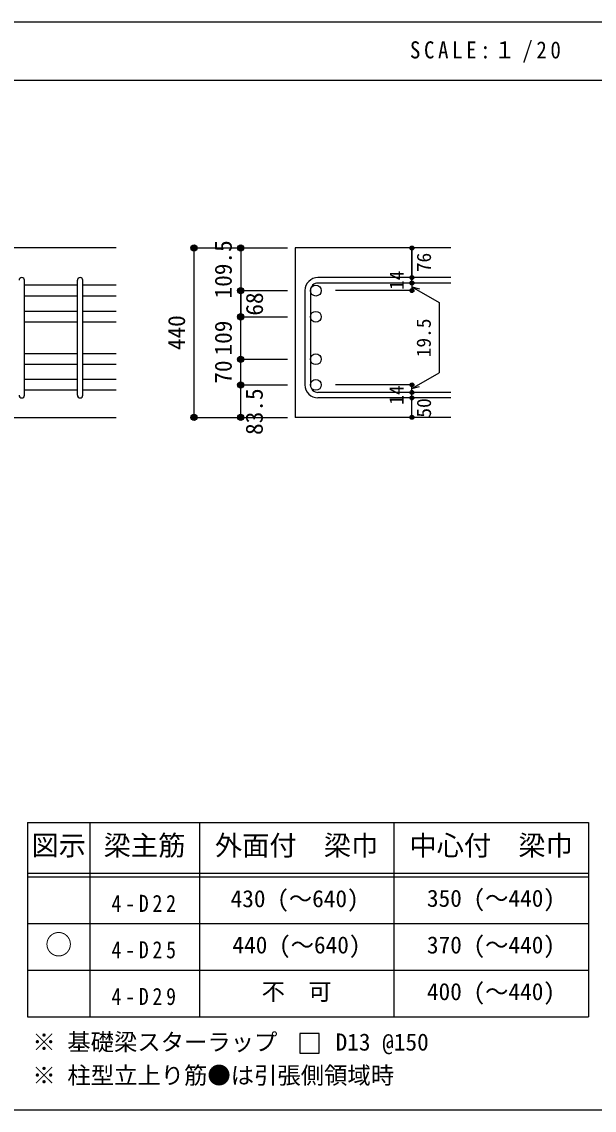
# Model space of a CAD drawing. Units: millimetres at full size, sheet at 1:20. Extents: x -3982 to 3969, y -2797 to 2801.
# Drawn here: x 950 to 2422, y 2 to 2801 of the extents above; entities that cross this region are included whole.
import ezdxf
from ezdxf.enums import TextEntityAlignment as Align

# ---------------------------------------------------------------- set-up
doc = ezdxf.new("R2010")
doc.units = ezdxf.units.MM
doc.header["$LTSCALE"] = 20
doc.header["$PDMODE"] = 32
doc.header["$PDSIZE"] = 10
for name, color, linetype in [('6-1_躯体線', 2, 'Continuous'), ('6-5_梁主筋', 7, 'Continuous'), ('6-6_S.T.P.', 7, 'Continuous'), ('6-7_文字', 7, 'Continuous'), ('6-D_寸法', 4, 'Continuous'), ('6-E_枠', 7, 'Continuous'), ('F-0_枠', 6, 'Continuous')]:
    doc.layers.add(name, color=color, linetype=linetype)
doc.styles.add('ＭＳ ゴシック', font='')
doc.styles.get('ＭＳ ゴシック').set_extended_font_data('MS Gothic')

msp = doc.modelspace()

# ---------------------------------------------------------------- linework, layer by layer
at = {"layer": '6-1_躯体線'}
for p, q in [((1193.29, 2219.12), (-56.71, 2219.12)), ((1653.29, 2219.12), (1653.29, 1783.62)), ((2053.29, 2219.12), (1653.29, 2219.12)), ((793.29, 1783.62), (1193.29, 1783.62)), ((2053.29, 1783.62), (1653.29, 1783.62))]:
    msp.add_line(p, q, dxfattribs=at)
at = {"layer": '6-5_梁主筋'}
for p, q in [((1093.29, 2123.51), (957.29, 2123.51)), ((1193.29, 2123.51), (1107.29, 2123.51)), ((1093.29, 2095.51), (957.29, 2095.51)), ((1193.29, 2095.51), (1107.29, 2095.51)), ((1093.29, 2056.12), (957.29, 2056.12)), ((1193.29, 2056.12), (1107.29, 2056.12)), ((1093.29, 2028.12), (957.29, 2028.12)), ((1193.29, 2028.12), (1107.29, 2028.12)), ((1093.29, 1947.12), (957.29, 1947.12)), ((1193.29, 1947.12), (1107.29, 1947.12)), ((1093.29, 1919.12), (957.29, 1919.12)), ((1193.29, 1919.12), (1107.29, 1919.12)), ((1093.29, 1881.12), (957.29, 1881.12)), ((1193.29, 1881.12), (1107.29, 1881.12)), ((1093.29, 1853.12), (957.29, 1853.12)), ((1193.29, 1853.12), (1107.29, 1853.12))]:
    msp.add_line(p, q, dxfattribs=at)
at = {"layer": '6-5_梁主筋', "color": 3}
for centre in [(1706.29, 2109.51), (1706.29, 2042.12), (1706.29, 1933.12), (1706.29, 1867.12)]:
    msp.add_circle(centre, 14, dxfattribs=at)
at = {"layer": '6-6_S.T.P.'}
for p, q in [((957.29, 1840.62), (957.29, 2136.01)), ((1093.29, 1840.62), (1093.29, 2136.01)), ((1107.29, 1840.62), (1107.29, 2136.01)), ((2053.29, 2143.01), (1711.79, 2143.01)), ((2053.29, 2129.01), (1711.79, 2129.01)), ((1678.29, 2109.51), (1678.29, 1867.12)), ((1692.29, 2109.51), (1692.29, 1867.12)), ((2053.29, 1847.62), (1711.79, 1847.62)), ((2053.29, 1833.62), (1711.79, 1833.62))]:
    msp.add_line(p, q, dxfattribs=at)
for centre, radius, start, end in [((950.29, 2136.01), 7, 0, 180), ((1100.29, 2136.01), 7, 0, 180), ((1711.79, 2109.51), 33.5, 90, 180), ((1711.79, 2109.51), 19.5, 90, 180), ((1711.79, 1867.12), 33.5, 180, 270), ((1711.79, 1867.12), 19.5, 180, 270), ((950.29, 1840.62), 7, 180, 0), ((1100.29, 1840.62), 7, 180, 0)]:
    msp.add_arc(centre, radius, start, end, dxfattribs=at)
at = {"layer": '6-7_文字'}
msp.add_lwpolyline([(1665.11, 148.88), (1715.11, 148.88), (1715.11, 198.88), (1665.11, 198.88)], close=True, dxfattribs=at)
at = {"layer": '6-D_寸法'}
for p, q in [((1393.29, 2219.12), (1513.29, 2219.12)), ((1393.29, 2219.12), (1513.29, 2219.12)), ((1393.29, 2219.12), (1513.29, 2219.12)), ((1393.29, 1783.62), (1393.29, 2219.12)), ((1513.29, 2219.12), (1633.29, 2219.12)), ((1513.29, 2219.12), (1633.29, 2219.12)), ((1513.29, 2219.12), (1513.29, 2109.51)), ((1513.29, 2219.12), (1633.29, 2219.12)), ((1953.29, 2129.01), (1953.29, 2143.01)), ((1953.29, 2129.01), (1953.29, 2109.51)), ((1513.29, 2109.51), (1633.29, 2109.51)), ((1513.29, 2109.51), (1513.29, 2042.12)), ((1953.29, 2109.51), (1757.2, 2109.51)), ((1953.29, 2119.26), (2023.35, 2078.81)), ((1953.29, 2119.26), (1972.61, 2114.09)), ((2023.35, 2078.81), (2023.35, 1897.82)), ((1513.29, 2042.12), (1633.29, 2042.12)), ((1513.29, 1867.12), (1513.29, 1933.12)), ((1513.29, 1933.12), (1633.29, 1933.12)), ((1953.29, 1857.37), (2023.35, 1897.82)), ((1513.29, 1867.12), (1633.29, 1867.12)), ((1513.29, 1783.62), (1513.29, 1867.12)), ((1513.29, 1867.12), (1633.29, 1867.12)), ((1953.29, 1867.12), (1757.2, 1867.12)), ((1953.29, 1847.62), (1953.29, 1867.12)), ((1953.29, 1857.37), (1972.61, 1862.55)), ((1953.29, 1833.62), (1953.29, 1847.62)), ((1953.29, 1783.62), (1953.29, 1833.62)), ((1393.29, 1783.62), (1513.29, 1783.62)), ((1513.29, 1783.62), (1633.29, 1783.62))]:
    msp.add_line(p, q, dxfattribs=at)
for points in [[(1953.29, 2143.01), (1953.29, 2219.12), (1953.29, 2143.01)], [(1513.29, 2042.12), (1513.29, 2109.51), (1633.29, 2109.51)], [(1513.29, 1933.12), (1513.29, 2042.12), (1633.29, 2042.12)]]:
    msp.add_lwpolyline(points, dxfattribs=at)
for centre, radius in [((1393.29, 2219.12), 8), ((1393.29, 2219.12), 7.2), ((1393.29, 2219.12), 6.4), ((1393.29, 2219.12), 5.6), ((1393.29, 2219.12), 4.8), ((1393.29, 2219.12), 4), ((1393.29, 2219.12), 3.2), ((1393.29, 2219.12), 2.4), ((1393.29, 2219.12), 1.6), ((1393.29, 2219.12), 0.8), ((1513.29, 2219.12), 8), ((1513.29, 2219.12), 7.2), ((1513.29, 2219.12), 6.4), ((1513.29, 2219.12), 5.6), ((1513.29, 2219.12), 4.8), ((1513.29, 2219.12), 4), ((1513.29, 2219.12), 3.2), ((1513.29, 2219.12), 2.4), ((1513.29, 2219.12), 1.6), ((1513.29, 2219.12), 0.8), ((1953.29, 2219.12), 4), ((1953.29, 2219.12), 3.6), ((1953.29, 2219.12), 3.2), ((1953.29, 2219.12), 2.8), ((1953.29, 2219.12), 2.4), ((1953.29, 2219.12), 2), ((1953.29, 2219.12), 1.6), ((1953.29, 2219.12), 1.2), ((1953.29, 2219.12), 0.8), ((1953.29, 2219.12), 0.4), ((1953.29, 2143.01), 4), ((1953.29, 2129.01), 4), ((1953.29, 2143.01), 3.6), ((1953.29, 2129.01), 3.6), ((1953.29, 2143.01), 3.2), ((1953.29, 2129.01), 3.2), ((1953.29, 2143.01), 2.8), ((1953.29, 2129.01), 2.8), ((1953.29, 2143.01), 2.4), ((1953.29, 2129.01), 2.4), ((1953.29, 2143.01), 2), ((1953.29, 2129.01), 2), ((1953.29, 2143.01), 1.6), ((1953.29, 2129.01), 1.6), ((1953.29, 2143.01), 1.2), ((1953.29, 2129.01), 1.2), ((1953.29, 2143.01), 0.8), ((1953.29, 2129.01), 0.8), ((1953.29, 2143.01), 0.4), ((1953.29, 2129.01), 0.4), ((1513.29, 2109.51), 8), ((1513.29, 2109.51), 7.2), ((1513.29, 2109.51), 6.4), ((1513.29, 2109.51), 5.6), ((1513.29, 2109.51), 4.8), ((1513.29, 2109.51), 4), ((1513.29, 2109.51), 3.2), ((1513.29, 2109.51), 2.4), ((1513.29, 2109.51), 1.6), ((1513.29, 2109.51), 0.8), ((1953.29, 2109.51), 4), ((1953.29, 2109.51), 3.6), ((1953.29, 2109.51), 3.2), ((1953.29, 2109.51), 2.8), ((1953.29, 2109.51), 2.4), ((1953.29, 2109.51), 2), ((1953.29, 2109.51), 1.6), ((1953.29, 2109.51), 1.2), ((1953.29, 2109.51), 0.8), ((1953.29, 2109.51), 0.4), ((1513.29, 2042.12), 8), ((1513.29, 2042.12), 7.2), ((1513.29, 2042.12), 6.4), ((1513.29, 2042.12), 5.6), ((1513.29, 2042.12), 4.8), ((1513.29, 2042.12), 4), ((1513.29, 2042.12), 3.2), ((1513.29, 2042.12), 2.4), ((1513.29, 2042.12), 1.6), ((1513.29, 2042.12), 0.8), ((1513.29, 1933.12), 8), ((1513.29, 1933.12), 7.2), ((1513.29, 1933.12), 6.4), ((1513.29, 1933.12), 5.6), ((1513.29, 1933.12), 4.8), ((1513.29, 1933.12), 4), ((1513.29, 1933.12), 3.2), ((1513.29, 1933.12), 2.4), ((1513.29, 1933.12), 1.6), ((1513.29, 1933.12), 0.8), ((1513.29, 1867.12), 8), ((1513.29, 1867.12), 7.2), ((1513.29, 1867.12), 6.4), ((1513.29, 1867.12), 5.6), ((1513.29, 1867.12), 4.8), ((1513.29, 1867.12), 4), ((1513.29, 1867.12), 3.2), ((1513.29, 1867.12), 2.4), ((1513.29, 1867.12), 1.6), ((1513.29, 1867.12), 0.8), ((1953.29, 1867.12), 4), ((1953.29, 1847.62), 4), ((1953.29, 1867.12), 3.6), ((1953.29, 1847.62), 3.6), ((1953.29, 1867.12), 3.2), ((1953.29, 1847.62), 3.2), ((1953.29, 1867.12), 2.8), ((1953.29, 1847.62), 2.8), ((1953.29, 1867.12), 2.4), ((1953.29, 1847.62), 2.4), ((1953.29, 1867.12), 2), ((1953.29, 1847.62), 2), ((1953.29, 1867.12), 1.6), ((1953.29, 1847.62), 1.6), ((1953.29, 1867.12), 1.2), ((1953.29, 1847.62), 1.2), ((1953.29, 1867.12), 0.8), ((1953.29, 1847.62), 0.8), ((1953.29, 1867.12), 0.4), ((1953.29, 1847.62), 0.4), ((1953.29, 1833.62), 4), ((1953.29, 1833.62), 3.6), ((1953.29, 1833.62), 3.2), ((1953.29, 1833.62), 2.8), ((1953.29, 1833.62), 2.4), ((1953.29, 1833.62), 2), ((1953.29, 1833.62), 1.6), ((1953.29, 1833.62), 1.2), ((1953.29, 1833.62), 0.8), ((1953.29, 1833.62), 0.4), ((1393.29, 1783.62), 8), ((1513.29, 1783.62), 8), ((1393.29, 1783.62), 7.2), ((1393.29, 1783.62), 6.4), ((1393.29, 1783.62), 5.6), ((1393.29, 1783.62), 4.8), ((1393.29, 1783.62), 4), ((1393.29, 1783.62), 3.2), ((1393.29, 1783.62), 2.4), ((1393.29, 1783.62), 1.6), ((1393.29, 1783.62), 0.8), ((1513.29, 1783.62), 7.2), ((1513.29, 1783.62), 6.4), ((1513.29, 1783.62), 5.6), ((1513.29, 1783.62), 4.8), ((1513.29, 1783.62), 4), ((1513.29, 1783.62), 3.2), ((1513.29, 1783.62), 2.4), ((1513.29, 1783.62), 1.6), ((1513.29, 1783.62), 0.8), ((1953.29, 1783.62), 4), ((1953.29, 1783.62), 3.6), ((1953.29, 1783.62), 3.2), ((1953.29, 1783.62), 2.8), ((1953.29, 1783.62), 2.4), ((1953.29, 1783.62), 2), ((1953.29, 1783.62), 1.6), ((1953.29, 1783.62), 1.2), ((1953.29, 1783.62), 0.8), ((1953.29, 1783.62), 0.4)]:
    msp.add_circle(centre, radius, dxfattribs=at)
at = {"layer": '6-D_寸法', "color": 7}
for p in [(1393.29, 2219.12), (1513.29, 2219.12), (1953.29, 2219.12), (1953.29, 2143.01), (1953.29, 2129.01), (1513.29, 2109.51), (1953.29, 2109.51), (1513.29, 2042.12), (1513.29, 1933.12), (1513.29, 1867.12), (1953.29, 1867.12), (1953.29, 1867.12), (1953.29, 1867.12), (1953.29, 1847.62), (1953.29, 1833.62), (1393.29, 1783.62), (1513.29, 1783.62), (1953.29, 1783.62)]:
    msp.add_point(p, dxfattribs=at)
at = {"layer": '6-E_枠', "color": 3}
for p, q in [((965.14, 741.85), (965.14, 241.85)), ((965.14, 741.85), (2406.83, 741.85)), ((2406.83, 741.85), (2406.83, 241.85)), ((965.14, 241.85), (2406.83, 241.85))]:
    msp.add_line(p, q, dxfattribs=at)
at = {"layer": '6-E_枠'}
for p, q in [((1125.14, 741.85), (1125.14, 241.85)), ((1406.83, 741.85), (1406.83, 241.85)), ((1906.83, 741.85), (1906.83, 241.85)), ((965.14, 611.85), (2406.83, 611.85)), ((965.14, 601.85), (2406.83, 601.85)), ((965.14, 481.85), (2406.83, 481.85)), ((965.14, 361.85), (2406.83, 361.85))]:
    msp.add_line(p, q, dxfattribs=at)
at = {"layer": 'F-0_枠'}
msp.add_line((-3981.92, 2800.77), (3969.4, 2800.77), dxfattribs=at)
at = {"layer": 'F-0_枠', "color": 2}
for p, q in [((-3981.92, 2650.77), (2482.4, 2650.77)), ((2482.4, 1.97), (-3981.92, 1.97))]:
    msp.add_line(p, q, dxfattribs=at)

# ---------------------------------------------------------------- texts
at = {"layer": '6-7_文字', "color": 2, "style": 'ＭＳ ゴシック'}
for s, p in [('図示', (975.14, 641.85)), ('梁主筋', (1160.98, 641.85)), ('外面付\u3000梁巾', (1446.83, 641.85)), ('中心付\u3000梁巾', (1946.83, 641.85)), ('○', (1010.14, 386.85))]:
    msp.add_text(s, height=51.32, dxfattribs=at).set_placement(p, align=Align.BOTTOM_LEFT)
at = {"layer": '6-7_文字', "style": 'ＭＳ ゴシック'}
for s, p in [('430 (～640)', (1487.14, 510.85)), ('350 (～440)', (1991.83, 511.85)), ('440 (～640)', (1491.83, 391.85)), ('370 (～440)', (1991.83, 391.85)), ('不\u3000可', (1566.83, 271.85)), ('400 (～440)', (1991.83, 271.85)), ('※ 基礎梁スターラップ     D13 @150', (977.51, 142.13)), ('※ 柱型立上り筋●は引張側領域時', (977.51, 56.45))]:
    msp.add_text(s, height=43.99, dxfattribs=at).set_placement(p, align=Align.BOTTOM_LEFT)
at = {"layer": '6-7_文字', "color": 2, "insert": (1948.17, 2695.77), "char_height": 43.99, "attachment_point": 7, "style": 'ＭＳ ゴシック'}
msp.add_mtext('\\T1.34;\\W0.9;SCALE:１/20', dxfattribs=at)
at = {"layer": '6-7_文字', "char_height": 43.99, "attachment_point": 7, "style": 'ＭＳ ゴシック'}
for s, insert in [('\\T1.38;\\W0.85;4-D22', (1180.98, 511.85)), ('\\T1.38;\\W0.85;4-D25', (1180.98, 391.85)), ('\\T1.38;\\W0.85;4-D29', (1180.98, 271.85))]:
    msp.add_mtext(s, dxfattribs=dict(at, insert=insert))
at = {"layer": '6-D_寸法', "style": 'ＭＳ ゴシック'}
for s, height, p in [('109.5', 43.99, (1503.29, 2089.32)), ('76', 36.66, (2013.27, 2156.86)), ('14', 36.66, (1943.29, 2111.09)), ('68', 43.99, (1583.53, 2045.02)), ('440', 43.99, (1383.29, 1956.37)), ('109', 43.99, (1503.29, 1942.62)), ('19.5', 36.66, (2012.77, 1938.01)), ('70', 43.99, (1503.29, 1870.12)), ('83.5', 43.99, (1583.07, 1738.35)), ('14', 36.66, (1942.63, 1815.95)), ('50', 36.66, (2013.36, 1782.83))]:
    msp.add_text(s, height=height, rotation=90, dxfattribs=at).set_placement(p, align=Align.BOTTOM_LEFT)

doc.saveas('drawing.dxf')
